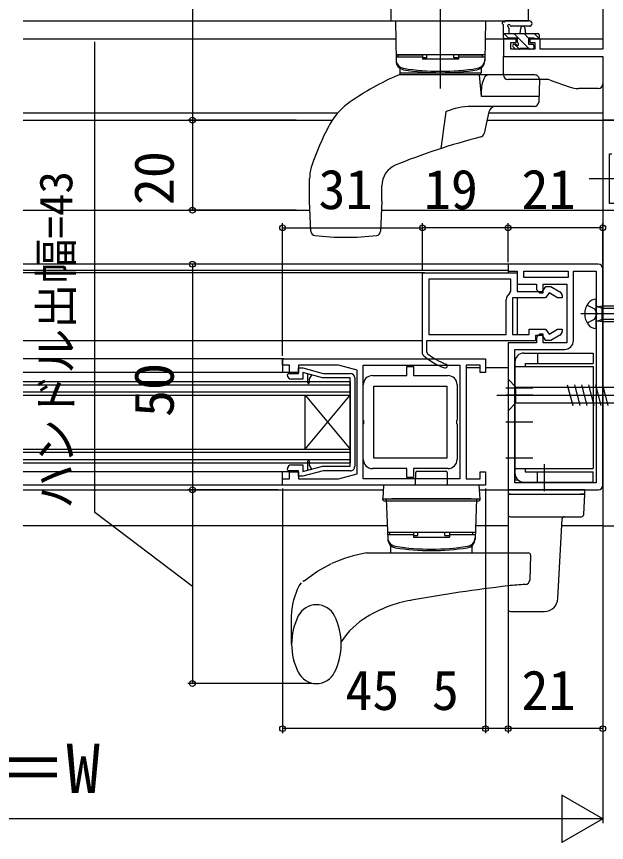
# Model space of a CAD drawing. Units: millimetres, scale not verified. Extents: x -525 to 525, y -782 to 777.
# Drawn here: x 147.4 to 278.3, y 51.3 to 234.5 of the extents above; entities that cross this region are included whole.
import ezdxf
from ezdxf.enums import TextEntityAlignment as Align

# ---------------------------------------------------------------- set-up
doc = ezdxf.new("R2010")
doc.units = ezdxf.units.MM
doc.header["$LTSCALE"] = 4
for name, color, linetype in [('0-2_YKK_11', 7, 'Continuous'), ('0-3_YKK_12', 2, 'Continuous'), ('0-4_YKK_13', 4, 'Continuous'), ('0-6_YKK_D', 6, 'Continuous'), ('0-8_YSS_K', 3, 'Continuous'), ('0-9_YSS_KE', 3, 'Continuous')]:
    doc.layers.add(name, color=color, linetype=linetype)
doc.styles.add('ＭＳ ゴシック', font='')
doc.styles.get('ＭＳ ゴシック').set_extended_font_data('MS Gothic')

msp = doc.modelspace()

# ---------------------------------------------------------------- linework, layer by layer
at = {"layer": '0-2_YKK_11'}
for p, q in [((277.444, 130.502), (277.444, 178.502)), ((222.444, 154.302), (222.444, 134.702))]:
    msp.add_line(p, q, dxfattribs=at)
for points in [[(302.444, 281.502), (277.444, 281.502), (277.444, 276.002), (276.444, 276.002), (276.444, 275.002), (277.444, 275.002), (277.444, 227.232), (263.544, 227.232), (263.544, 229.502), (261.244, 229.502), (261.244, 228.702), (262.344, 228.702), (262.344, 227.232), (257.074, 227.232), (257.074, 228.702), (258.244, 228.702), (258.244, 229.502), (255.444, 229.502), (255.444, 225.602), (277.444, 225.602), (277.444, 211.502), (302.444, 211.502)], [(230.444, 239.702), (230.444, 233.502), (260.944, 233.502), (260.944, 238.002)], [(277.444, 211.502), (277.444, 191.502), (280.444, 191.502), (280.444, 193.002), (278.944, 193.002), (278.944, 204.002), (279.444, 204.002)], [(279.944, 209.502), (292.444, 209.502), (292.444, 211.502), (278.944, 211.502), (277.444, 211.502)], [(276.444, 179.502), (256.444, 179.502), (256.444, 178.002), (258.444, 178.002), (258.444, 175.102), (262.744, 175.102), (262.744, 173.902), (263.444, 173.202), (264.244, 173.202), (264.244, 175.102), (269.444, 175.102), (269.444, 162.102), (264.244, 162.102), (264.244, 164.002), (263.444, 164.002), (262.744, 163.302), (262.744, 162.102), (256.444, 162.102), (256.444, 129.502), (276.444, 129.502)], [(275.944, 178.002), (275.944, 131.002), (257.944, 131.002), (257.944, 160.602), (262.744, 160.602), (268.944, 160.602)], [(270.944, 162.602), (270.944, 178.002), (275.944, 178.002)], [(237.613, 159.351), (237.444, 159.726), (237.444, 177.602), (258.444, 177.602), (258.444, 173.502), (264.044, 173.502), (264.814, 174.602), (265.907, 174.602), (267.944, 173.426)], [(257.044, 176.202), (238.844, 176.202), (238.844, 163.902), (256.044, 163.902), (256.044, 171.602)], [(256.836, 173.145), (257.044, 173.551), (257.044, 176.202)], [(268.444, 172.56), (268.444, 172.102), (267.437, 172.102), (265.54, 173.197), (264.773, 172.102), (257.444, 172.102), (257.444, 163.902), (261.144, 163.902), (261.144, 165.102), (264.773, 165.102), (265.54, 164.007), (267.437, 165.102), (268.444, 165.102), (268.444, 164.644)], [(267.944, 163.778), (265.907, 162.602), (264.814, 162.602), (264.044, 163.702), (262.544, 163.702), (262.544, 162.502)], [(262.544, 162.502), (238.344, 162.502), (238.344, 160.14), (238.525, 159.755)], [(207.444, 155.002), (207.744, 155.302), (209.944, 155.302), (209.944, 156.502), (210.944, 156.502), (215.422, 155.302), (221.444, 155.302)], [(226.344, 154.802), (233.994, 154.802), (233.994, 156.802), (235.494, 156.802), (235.494, 154.802), (243.144, 154.802)], [(208.444, 135.002), (210.944, 135.002), (210.944, 133.537), (215.291, 134.702), (221.444, 134.702), (221.444, 154.302), (215.291, 154.302), (210.944, 155.467), (210.944, 154.002), (208.444, 154.002)], [(224.344, 136.202), (224.344, 144.044), (224.464, 144.227), (224.464, 144.777), (224.344, 144.96), (224.344, 152.802)], [(245.144, 152.802), (245.144, 144.96), (245.024, 144.777), (245.024, 144.227), (245.144, 144.044), (245.144, 136.202)], [(221.444, 133.702), (215.422, 133.702), (210.944, 132.502), (209.944, 132.502), (209.944, 133.702), (207.744, 133.702), (207.444, 134.002)], [(243.144, 134.202), (235.494, 134.202), (235.494, 132.202), (233.994, 132.202), (233.994, 134.202), (226.344, 134.202)]]:
    msp.add_lwpolyline(points, dxfattribs=at)
for points in [[(259.944, 178.002), (269.744, 178.002), (269.744, 176.602), (259.944, 176.602)], [(251.444, 130.502), (206.444, 130.502), (206.444, 131.902), (207.944, 131.902), (207.944, 133.502), (209.944, 133.502), (209.944, 131.902), (218.839, 131.902), (222.944, 133.002), (222.944, 156.002), (218.839, 157.102), (209.944, 157.102), (209.944, 155.502), (207.944, 155.502), (207.944, 157.102), (206.444, 157.102), (206.444, 158.502), (251.444, 158.502), (251.444, 155.502), (250.244, 155.502), (250.244, 157.102), (247.144, 157.102), (247.144, 140.743), (247.144, 131.902), (250.244, 131.902), (250.244, 133.502), (251.444, 133.502)], [(224.344, 131.902), (224.344, 157.102), (245.744, 157.102), (245.744, 140.624), (245.744, 131.902)], [(211.944, 155.199), (211.944, 153.252), (212.206, 153.002), (212.444, 153.252), (212.444, 154.065), (212.944, 154.931)], [(226.644, 152.502), (242.844, 152.502), (242.844, 136.502), (226.644, 136.502)], [(211.944, 135.752), (211.944, 133.805), (212.944, 134.073), (212.444, 134.939), (212.444, 135.752), (212.189, 136.002)]]:
    msp.add_lwpolyline(points, close=True, dxfattribs=at)
for centre, radius, start, end in [((276.444, 178.502), 1, 0.00001, 89.99999), ((257.944, 171.602), 1.9, 125.68531, 179.99999), ((267.444, 172.56), 1, 360, 60.00002), ((267.444, 164.644), 1, 299.99998, 0), ((268.944, 162.602), 2, 270.00001, 359.99999), ((247.534, 170.601), 14.1, 230.28516, 249.73341), ((247.534, 170.601), 15, 228.5951, 249.7334), ((242.494, 156.952), 0.45, 249.73339, 69.73341), ((208.444, 155.002), 1, 179.99955, 269.99781), ((221.444, 154.302), 1, 0.00001, 89.99999), ((226.344, 152.802), 2, 90.00001, 179.99999), ((243.144, 152.802), 2, 0.00001, 89.99999), ((226.344, 136.202), 2, 180.00001, 269.99999), ((243.144, 136.202), 2, 270.00001, 359.99999), ((208.444, 134.002), 1, 90.00001, 179.99999), ((221.444, 134.702), 1, 270.00001, 0.00091), ((276.444, 130.502), 1, 270.00001, 359.99999)]:
    msp.add_arc(centre, radius, start, end, dxfattribs=at)
at = {"layer": '0-3_YKK_12'}
for p, q in [((148.944, 233.502), (254.514, 233.502)), ((148.944, 229.502), (231.514, 229.502)), ((251.374, 229.502), (258.544, 229.502)), ((260.944, 229.502), (277.444, 229.502)), ((276.944, 225.601), (276.944, 225.602)), ((148.944, 213.132), (218.729, 213.132)), ((252.17, 213.132), (277.444, 213.132)), ((148.944, 211.502), (217.474, 211.502)), ((251.844, 211.502), (277.744, 211.502)), ((148.944, 191.502), (212.531, 191.502)), ((228.357, 191.502), (277.741, 191.502)), ((256.444, 179.502), (148.944, 179.502)), ((256.444, 178.102), (148.944, 178.102)), ((256.444, 179.502), (256.443, 177.602)), ((237.924, 177.602), (148.944, 177.601)), ((258.444, 172.102), (258.443, 163.902)), ((237.444, 162.502), (148.944, 162.502)), ((206.744, 158.502), (148.944, 158.502)), ((206.444, 158.502), (206.444, 155.502)), ((250.244, 156.502), (247.144, 156.502)), ((256.444, 156.502), (251.444, 156.502)), ((208.444, 155.502), (148.944, 155.502)), ((148.944, 153.502), (221.444, 153.502)), ((148.944, 152.802), (221.444, 152.802)), ((221.444, 153.502), (221.444, 135.502)), ((148.944, 151.202), (221.444, 151.202)), ((148.944, 150.502), (221.444, 150.502)), ((211.444, 138.502), (221.444, 150.502)), ((148.944, 138.502), (221.444, 138.502)), ((148.944, 137.802), (221.444, 137.802)), ((148.944, 136.202), (221.444, 136.202)), ((148.944, 135.502), (221.444, 135.502)), ((208.444, 133.502), (148.944, 133.5)), ((206.444, 130.502), (206.444, 133.502)), ((206.744, 130.502), (148.944, 130.502)), ((148.944, 129.502), (228.644, 129.502)), ((250.244, 129.502), (256.444, 129.502))]:
    msp.add_line(p, q, dxfattribs=at)
msp.add_lwpolyline([(211.444, 138.502), (211.444, 150.502), (221.444, 138.502)], dxfattribs=at)
at = {"layer": '0-4_YKK_13'}
for p, q in [((241.444, 218.502), (241.444, 238.432)), ((231.444, 233.502), (231.599, 224.609)), ((231.444, 233.502), (251.444, 233.502)), ((251.444, 233.502), (251.289, 224.609)), ((261.172, 233.502), (256.01, 233.502)), ((255.444, 229.802), (255.444, 232.482)), ((256.644, 231.882), (256.644, 230.702)), ((261.172, 232.302), (257.211, 232.299)), ((259.144, 230.702), (259.246, 231.846)), ((260.344, 230.702), (260.242, 231.846)), ((255.444, 230.702), (263.044, 230.702)), ((256.537, 229.652), (255.487, 230.702)), ((256.344, 229.502), (255.744, 229.502)), ((261.032, 227.402), (257.732, 230.702)), ((260.977, 229.702), (259.977, 230.702)), ((263.292, 229.633), (262.222, 230.702)), ((263.044, 229.502), (262.444, 229.502)), ((263.344, 230.402), (263.344, 229.802)), ((258.032, 227.29), (257.532, 227.79)), ((257.744, 228.302), (258.083, 228.302)), ((258.954, 227.235), (257.887, 228.302)), ((258.844, 227.202), (258.244, 227.202)), ((261.144, 227.402), (259.044, 227.402)), ((261.844, 227.202), (261.344, 227.202)), ((262.144, 228.002), (262.144, 227.502)), ((251.295, 226.002), (231.592, 226.002)), ((231.596, 225.502), (237.444, 225.502)), ((231.596, 225.502), (231.596, 224.953)), ((232.094, 225.502), (232.094, 226.002)), ((232.094, 226.002), (237.444, 226.002)), ((237.444, 226.002), (237.444, 225.002)), ((238.444, 225.322), (238.444, 226.002)), ((244.444, 225.322), (244.444, 226.002)), ((245.444, 226.002), (250.794, 226.002)), ((245.444, 225.502), (251.292, 225.502)), ((250.794, 225.502), (250.794, 226.002)), ((251.292, 225.502), (251.292, 224.953)), ((238.444, 225.322), (237.444, 225.322)), ((245.444, 225.322), (244.444, 225.322)), ((232.428, 222.903), (232.444, 222.002)), ((232.444, 222.002), (250.444, 222.002)), ((250.46, 222.903), (250.444, 222.002)), ((262.408, 221.502), (232.33, 221.502)), ((265.095, 220.501), (256.444, 220.501)), ((263.408, 220.467), (263.233, 215.467)), ((265.772, 220.383), (270.014, 218.856)), ((276.444, 218.501), (272.047, 218.501)), ((262.234, 214.502), (247.581, 214.502)), ((212.444, 193.502), (212.444, 198.532)), ((274.414, 198.502), (284.195, 198.502)), ((228.444, 193.502), (228.444, 196.906)), ((212.735, 186.844), (212.444, 193.502)), ((228.444, 193.502), (228.153, 186.844)), ((277.344, 169.72), (276.272, 170.112)), ((277.344, 170.248), (276.54, 170.091)), ((291.919, 170.248), (277.344, 170.248)), ((277.344, 166.756), (277.344, 170.248)), ((291.919, 169.72), (277.344, 169.72)), ((296.722, 168.502), (272.569, 168.502)), ((277.344, 167.285), (276.272, 166.892)), ((277.344, 166.756), (276.54, 166.913)), ((291.919, 167.285), (277.344, 167.285)), ((291.919, 166.756), (277.344, 166.756)), ((275.944, 165.252), (275.944, 166.422)), ((262.944, 159.802), (262.944, 157.502)), ((257.944, 157.802), (257.944, 131.702)), ((257.944, 156.802), (275.344, 156.802)), ((260.244, 157.502), (260.244, 156.802)), ((260.244, 157.502), (275.344, 157.502)), ((275.344, 156.802), (275.344, 134.202)), ((256.444, 154.002), (258.194, 152.252)), ((258.194, 152.252), (290.894, 152.252)), ((269.583, 152.802), (270.815, 148.202)), ((271.136, 152.802), (272.368, 148.202)), ((272.689, 152.802), (273.921, 148.202)), ((274.241, 152.802), (275.474, 148.202)), ((275.794, 152.802), (277.027, 148.202)), ((277.347, 152.802), (278.58, 148.202)), ((253.944, 150.502), (298.944, 150.502)), ((261.944, 152.002), (255.944, 152.002)), ((261.944, 150.502), (255.944, 150.502)), ((258.194, 148.752), (290.894, 148.752)), ((261.944, 144.502), (255.944, 144.502)), ((261.944, 136.502), (255.944, 136.502)), ((257.944, 134.202), (275.344, 134.202)), ((264.444, 135.202), (264.444, 129.202)), ((235.944, 130.502), (235.968, 133.305)), ((236.268, 133.602), (242.62, 133.602)), ((242.92, 133.305), (242.944, 130.502)), ((262.944, 131.202), (262.944, 133.502)), ((228.827, 130.502), (228.644, 127.502)), ((230.824, 130.502), (228.827, 130.502)), ((248.064, 130.502), (230.824, 130.502)), ((257.944, 131.702), (258.621, 131.702)), ((256.444, 128.502), (256.444, 124.002)), ((256.944, 128.502), (256.444, 128.502)), ((256.944, 128.502), (272.445, 128.502)), ((228.644, 127.502), (230.642, 127.502)), ((228.664, 127.276), (228.644, 127.502)), ((228.963, 127.002), (230.644, 127.002)), ((229.444, 127.502), (229.757, 118.546)), ((229.444, 127.502), (249.444, 127.502)), ((248.246, 127.502), (230.642, 127.502)), ((230.644, 127.002), (248.244, 127.002)), ((232.185, 126.997), (232.185, 127.002)), ((246.703, 127.002), (246.703, 126.997)), ((248.244, 127.002), (249.925, 127.002)), ((248.246, 127.502), (250.244, 127.502)), ((249.444, 127.502), (249.131, 118.546)), ((250.224, 127.276), (250.244, 127.502)), ((256.944, 123.502), (272.208, 123.502)), ((267.492, 105.345), (268.419, 123.028)), ((272.208, 123.502), (272.707, 123.502)), ((249.182, 120.002), (229.706, 120.002)), ((235.444, 119.502), (229.746, 119.502)), ((229.746, 119.502), (229.769, 118.856)), ((230.244, 119.502), (230.244, 120.002)), ((235.444, 120.002), (230.244, 120.002)), ((235.444, 119.322), (236.444, 119.322)), ((236.444, 119.322), (236.444, 120.002)), ((242.444, 119.322), (242.444, 120.002)), ((242.444, 119.322), (243.444, 119.322)), ((243.444, 120.002), (243.444, 119.002)), ((248.644, 120.002), (243.444, 120.002)), ((249.142, 119.502), (243.444, 119.502)), ((248.644, 119.502), (248.644, 120.002)), ((249.142, 119.502), (249.119, 118.856)), ((225.081, 115.502), (260.926, 115.502)), ((230.444, 115.502), (230.444, 116.995)), ((248.444, 115.502), (248.444, 116.995)), ((261.426, 114.985), (261.232, 109.428)), ((235.055, 104.993), (234.842, 104.952)), ((256.444, 103.023), (256.444, 103.002)), ((208.444, 95.252), (208.444, 101.318)), ((256.944, 102.502), (263.619, 102.502)), ((263.619, 102.502), (264.497, 102.502)), ((219.444, 95.252), (219.444, 95.763))]:
    msp.add_line(p, q, dxfattribs=at)
for points in [[(258.544, 228.763), (258.544, 229.702), (256.544, 229.702)], [(262.244, 229.702), (260.944, 229.702), (260.944, 228.302), (261.844, 228.302)], [(245.444, 226.002), (245.444, 225.002), (237.444, 225.002)], [(255.444, 221.501), (255.444, 225.601), (277.444, 225.601), (277.444, 219.501)], [(232.544, 221.502), (232.544, 222.002), (250.344, 222.002), (250.344, 221.502)], [(263.312, 216.739), (250.515, 216.739), (250.098, 221.502)], [(247.581, 214.502), (246.86, 214.468), (246.139, 214.375), (245.414, 214.231), (244.697, 214.046), (243.935, 213.813), (243.441, 213.644), (243.127, 213.53), (242.928, 213.454), (242.803, 213.404), (242.726, 213.371), (242.677, 213.347), (242.647, 213.33), (242.621, 213.31), (242.614, 213.3), (242.61, 213.291), (242.26, 210.602), (242.197, 210.114), (241.817, 207.307), (241.522, 205.166)], [(252.185, 213.324), (251.586, 210.602), (251.124, 208.503)], [(273.952, 170.452), (275.58, 169.647), (276.189, 168.502)], [(275.944, 166.422), (275.944, 170.582), (275.944, 171.752)], [(273.952, 166.552), (275.58, 167.357), (276.189, 168.502)], [(259.944, 159.802), (275.344, 159.802), (275.344, 157.502)], [(256.444, 154.002), (256.444, 147.002), (258.194, 148.752), (258.194, 152.252)], [(260.244, 134.202), (260.244, 133.502), (275.344, 133.502)], [(259.944, 131.202), (275.344, 131.202), (275.344, 133.502)], [(250.244, 127.502), (250.06, 130.502), (248.064, 130.502)], [(273.207, 123.976), (273.444, 128.502), (272.445, 128.502)], [(256.444, 124.002), (256.444, 123.054), (256.444, 105.371), (256.444, 103.023)], [(235.444, 120.002), (235.444, 119.002), (243.444, 119.002)], [(211.236, 109.325), (213.134, 110.732), (214.167, 111.409), (215.14, 111.987), (217.296, 113.11)], [(208.444, 101.277), (208.484, 102.479), (208.693, 104.072), (208.919, 105.059), (209.75, 107.413), (210.137, 108.17), (210.662, 108.866)], [(211.236, 109.325), (211.198, 109.305), (211.145, 109.272), (211.09, 109.24), (211.031, 109.201), (210.983, 109.173), (210.937, 109.142)]]:
    msp.add_lwpolyline(points, dxfattribs=at)
msp.add_lwpolyline([(256.444, 128.502), (273.444, 128.502), (273.444, 129.502), (256.444, 129.502)], close=True, dxfattribs=at)
for centre, radius, start, end in [((255.444, 233.002), 0.3, 79.47122, 240), ((255.144, 232.482), 0.3, 0, 60), ((255.553, 233.592), 0.3, 259.47122, 319.47122), ((256.01, 233.202), 0.3, 90, 139.47122), ((256.644, 232.402), 0.3, 19.18976, 240), ((261.171, 232.902), 0.6, 270.04023, 90.04023), ((256.344, 231.882), 0.3, 0, 60), ((257.211, 232.599), 0.3, 199.18976, 270.04023), ((259.744, 231.802), 0.5, 5.09207, 174.90793), ((255.744, 229.802), 0.3, 180, 270), ((256.344, 229.702), 0.2, 270, 0), ((262.444, 229.702), 0.2, 180, 270), ((263.044, 230.402), 0.3, 0, 90), ((263.044, 229.802), 0.3, 270, 0), ((257.744, 228.002), 0.3, 90, 225), ((258.244, 227.502), 0.3, 225, 270), ((258.083, 228.002), 0.3, 33.05573, 90), ((258.544, 228.302), 0.25, 213.05573, 56.94427), ((258.844, 228.763), 0.3, 180, 236.94427), ((258.844, 227.402), 0.2, 270, 0), ((261.344, 227.402), 0.2, 180, 270), ((261.844, 228.002), 0.3, 0, 90), ((261.844, 227.502), 0.3, 270, 0), ((233.596, 224.953), 2, 180, 260.68785), ((233.599, 224.644), 2, 181, 260.69127), ((249.289, 224.644), 2, 279.30873, 359), ((249.292, 224.953), 2, 279.31215, 0), ((232.178, 222.899), 0.25, 1, 50.84749), ((241.444, 272.814), 50.5, 260.68785, 279.31215), ((241.444, 272.505), 50.5, 260.69127, 279.30873), ((250.71, 222.899), 0.25, 129.15251, 179), ((258.344, 162.027), 65, 113.98266, 124.58649), ((232.33, 220.502), 1, 90, 113.98266), ((256.444, 221.501), 1, 180, 270), ((256.444, 221.501), 1, 180, 270), ((262.408, 220.502), 1, 358, 90), ((265.095, 218.501), 2, 70.20112, 90), ((272.047, 224.501), 6, 250.20112, 270), ((276.444, 219.501), 1, 270, 0), ((229.961, 203.191), 15, 124.58649, 150.3905), ((253.65, 213.002), 1.5, 90, 167.59259), ((262.234, 215.502), 1, 270, 358), ((269.744, 182.158), 60, 152.13548, 161.27295), ((229.961, 203.191), 15, 150.3905, 152.13548), ((287.854, 62.502), 150, 104.46039, 112.17895), ((250.148, 208.718), 1, 284.46039, 347.59259), ((233.444, 196.906), 5, 112.03923, 180), ((221.444, 198.532), 9, 161.27295, 180), ((213.734, 186.888), 1, 182.5, 263.41335), ((220.444, 245.002), 59.5, 263.41335, 276.58665), ((227.154, 186.888), 1, 276.58665, 357.5), ((277.444, 168.502), 4, 142.75222, 217.24778), ((275.932, 169.652), 2.1, 89.66036, 142.75222), ((276.444, 170.582), 0.5, 180, 281.05172), ((276.444, 166.422), 0.5, 78.94828, 180), ((275.932, 167.352), 2.1, 217.24889, 270.33651), ((259.944, 157.802), 2, 90, 180), ((236.268, 133.302), 0.3, 90, 179.5), ((242.62, 133.302), 0.3, 0.5, 90), ((259.944, 133.202), 2, 180, 270), ((228.963, 127.302), 0.3, 185, 270), ((249.925, 127.302), 0.3, 270, 355), ((256.944, 124.002), 0.5, 180, 270), ((268.918, 123.002), 0.5, 90, 177), ((272.707, 124.002), 0.5, 270, 357), ((231.756, 118.615), 2, 182, 260.87872), ((231.767, 118.926), 2, 182, 260.89292), ((247.121, 118.926), 2, 279.10708, 358), ((247.132, 118.615), 2, 279.12128, 358), ((230.804, 83.002), 33, 99.98655, 114.10382), ((230.194, 116.995), 0.25, 0, 46.05064), ((239.444, 166.502), 50.5, 260.87872, 279.12128), ((239.444, 166.814), 50.5, 260.89292, 279.10708), ((248.694, 116.995), 0.25, 133.94936, 180), ((260.926, 115.002), 0.5, 358, 90), ((296.644, -236.498), 347, 96.65301, 100.22358), ((262.235, 58.502), 50, 92.24995, 96.65301), ((260.232, 109.463), 1, 272.24995, 358), ((239.734, 77.382), 28, 100.06111, 121.25004), ((264.497, 105.502), 3, 270, 357), ((213.944, 99.494), 4.5, 26.48104, 153.51896), ((256.944, 103.002), 0.5, 180, 270), ((222.475, 95.244), 14.031, 153.51896, 180), ((205.413, 95.244), 14.031, 0, 26.48104), ((233.864, 86.572), 17.1, 120.40967, 147.48757), ((222.475, 95.252), 14.031, 180, 206.48104), ((205.413, 95.252), 14.031, 333.51896, 0), ((213.944, 91.002), 4.5, 206.48104, 333.51896)]:
    msp.add_arc(centre, radius, start, end, dxfattribs=at)
msp.add_ellipse((251.944, 217.502), major_axis=(0, 4), ratio=0.36397, start_param=0, end_param=1.7627825, dxfattribs=at)
at = {"layer": '0-6_YKK_D'}
for p, q in [((186.444, 281.502), (186.444, 211.502)), ((203.444, 211.502), (185.444, 211.502)), ((209.444, 211.502), (185.444, 211.502)), ((186.444, 211.502), (186.444, 191.502)), ((209.444, 191.502), (185.444, 191.502)), ((206.444, 159.202), (206.444, 188.602)), ((206.444, 187.602), (237.444, 187.602)), ((237.444, 178.102), (237.444, 188.602)), ((237.444, 178.102), (237.444, 188.602)), ((256.445, 187.602), (237.444, 187.602)), ((256.444, 180.002), (256.444, 188.602)), ((277.444, 187.602), (256.444, 187.602)), ((256.445, 180.04), (256.445, 188.602)), ((277.444, 179.502), (277.444, 188.602)), ((205.444, 179.502), (185.444, 179.502)), ((186.444, 179.502), (186.444, 129.502)), ((205.444, 129.502), (185.444, 129.502)), ((205.444, 129.502), (185.444, 129.502)), ((186.444, 129.502), (186.444, 86.502)), ((206.444, 129.802), (206.444, 75.502)), ((251.444, 129.802), (251.444, 75.502)), ((251.444, 129.802), (251.444, 75.502)), ((256.444, 129.002), (256.444, 75.502)), ((256.444, 129.002), (256.444, 75.502)), ((277.444, 129.502), (277.444, 75.502)), ((277.444, 129.502), (277.444, 55.502)), ((212.944, 86.502), (185.444, 86.502)), ((251.444, 76.502), (206.444, 76.502)), ((277.444, 76.502), (256.444, 76.502)), ((277.444, 56.502), (268.351, 61.752)), ((268.351, 61.752), (268.351, 51.252)), ((266.944, 56.502), (27.944, 56.502)), ((277.444, 56.502), (259.257, 56.502)), ((277.444, 56.502), (268.351, 51.252))]:
    msp.add_line(p, q, dxfattribs=at)
for points in [[(186.444, 108.002), (164.833, 124.461), (164.833, 228.824)], [(256.444, 76.502), (251.444, 76.502), (238.939, 76.502)]]:
    msp.add_lwpolyline(points, dxfattribs=at)
for centre in [(186.444, 211.502), (186.444, 211.502), (186.444, 191.502), (206.444, 187.602), (237.444, 187.602), (237.444, 187.602), (256.444, 187.602), (256.445, 187.602), (277.444, 187.602), (186.444, 179.502), (186.444, 129.502), (186.444, 129.502), (186.444, 86.502), (206.444, 76.502), (251.444, 76.502), (251.444, 76.502), (256.444, 76.502), (256.444, 76.502), (277.444, 76.502)]:
    msp.add_circle(centre, 0.637, dxfattribs=at)
at = {"layer": '0-8_YSS_K'}
for p, q in [((229.654, 121.502), (148.944, 121.502)), ((256.444, 121.502), (249.234, 121.502)), ((277.444, 121.502), (268.339, 121.502))]:
    msp.add_line(p, q, dxfattribs=at)
at = {"layer": '0-9_YSS_KE'}
for p, q in [((277.444, 191.502), (277.444, 121.502)), ((277.444, 191.502), (280.444, 191.502)), ((277.444, 121.502), (302.444, 121.502))]:
    msp.add_line(p, q, dxfattribs=at)

# ---------------------------------------------------------------- texts
at = {"layer": '0-6_YKK_D', "style": 'ＭＳ ゴシック'}
for s, height, p in [('20', 8.798, (184.944, 192.638)), ('ハンドル出幅=43', 7.331, (162.026, 125.222)), ('50', 8.798, (184.944, 145.638))]:
    msp.add_text(s, height=height, rotation=90, dxfattribs=at).set_placement(p, align=Align.BOTTOM_LEFT)
for s, height, p in [('31', 8.798, (214.41, 189.102)), ('19', 8.798, (237.774, 189.102)), ('21', 8.798, (259.41, 189.102)), ('45', 8.798, (220.353, 78.002)), ('5', 8.798, (239.553, 78.002)), ('21', 8.798, (259.41, 78.002)), ('KW＝W', 11, (128.516, 58.893))]:
    msp.add_text(s, height=height, dxfattribs=at).set_placement(p, align=Align.BOTTOM_LEFT)

doc.saveas('drawing.dxf')
